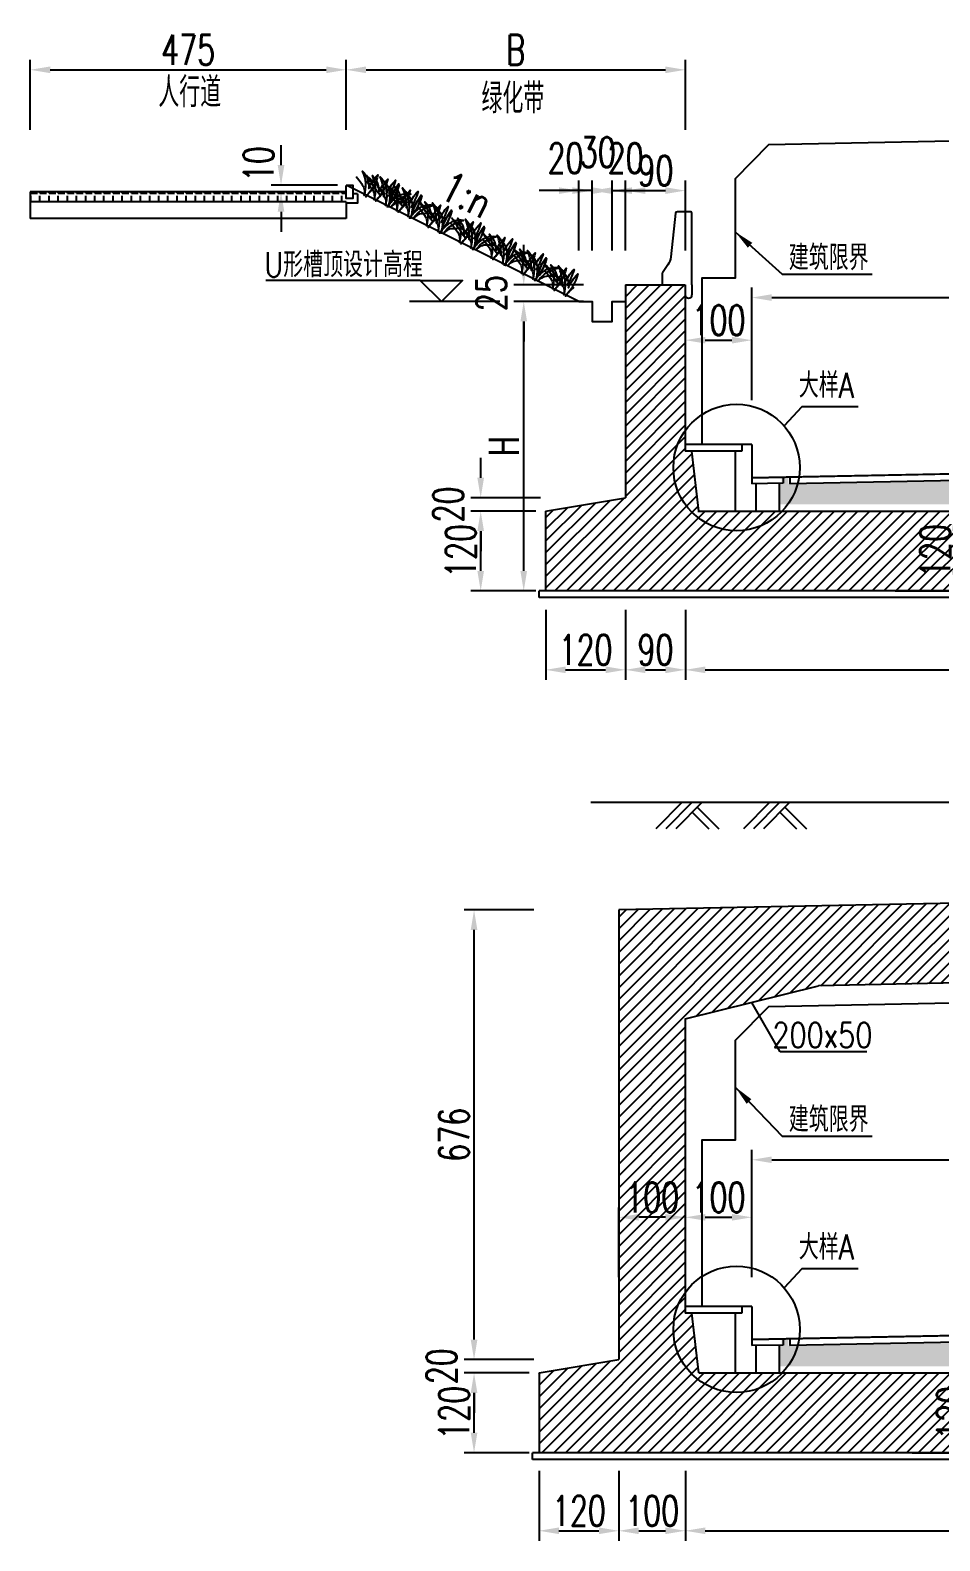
# Model space of a CAD drawing. Header units: millimetres. Extents: x -5615 to 11854, y -4751 to 15404.
# Drawn here: x -877 to 490, y -2188 to 83 of the extents above; entities that cross this region are included whole.
import ezdxf
from ezdxf.enums import TextEntityAlignment as Align

# ---------------------------------------------------------------- set-up
doc = ezdxf.new("R2010")
doc.units = ezdxf.units.MM
doc.header["$LTSCALE"] = 0.25
doc.header["$MEASUREMENT"] = 0
for name, color, linetype in [('1', 3, 'Continuous'), ('3', 3, 'Continuous'), ('填充', 8, 'Continuous'), ('建筑限界', 9, 'Continuous'), ('文字', 7, 'Continuous'), ('标注', 7, 'Continuous'), ('次轮廓线', 7, 'Continuous'), ('路面结构', 2, 'Continuous'), ('轮廓线', 1, 'Continuous')]:
    doc.layers.add(name, color=color, linetype=linetype)
doc.styles.get("Standard").update_dxf_attribs({"font": 'simplex1.shx', "width": 0.7, "bigfont": 'hztxt.shx'})
doc.dimstyles.new('150', dxfattribs={"dimscale": 15, "dimtxt": 3, "dimasz": 2, "dimexe": 1, "dimexo": 1, "dimgap": 0.5, "dimtad": 1, "dimdec": 1, "dimdsep": 46, "dimtxsty": 'Standard', "dimcen": 0.5, "dimadec": 0, "dimazin": 0, "dimtfac": 1, "dimtdec": 1, "dimtofl": 0, "dimtmove": 2, "dimatfit": 3, "dimfxl": 0, "dimtolj": 1, "dimtzin": 0, "dimarcsym": 0})

# ---------------------------------------------------------------- blocks, each defined once
blk = doc.blocks.new('*D1')
at = {"layer": '标注', "color": 0, "lineweight": -2}
for p, q in [((-102.1, -788.8), (-102.1, -893.8)), ((17.9, -788.8), (17.9, -893.8)), ((-72.1, -878.8), (-12.1, -878.8))]:
    blk.add_line(p, q, dxfattribs=at)
at = {"layer": '标注', "color": 0}
for points in [[(-72.1, -873.8), (-72.1, -883.8), (-102.1, -878.8)], [(-12.1, -873.8), (-12.1, -883.8), (17.9, -878.8)]]:
    blk.add_solid(points, dxfattribs=at)
at = {"layer": '标注', "color": 0, "insert": (-42.1, -848.8), "char_height": 45, "attachment_point": 5}
blk.add_mtext('\\A1;120', dxfattribs=at)
blk = doc.blocks.new('*D2')
at = {"layer": '标注', "color": 0, "lineweight": -2}
for p, q in [((17.9, -788.8), (17.9, -893.8)), ((107.9, -788.8), (107.9, -893.8)), ((47.9, -878.8), (77.9, -878.8))]:
    blk.add_line(p, q, dxfattribs=at)
at = {"layer": '标注', "color": 0}
for points in [[(47.9, -873.8), (47.9, -883.8), (17.9, -878.8)], [(77.9, -873.8), (77.9, -883.8), (107.9, -878.8)]]:
    blk.add_solid(points, dxfattribs=at)
at = {"layer": '标注', "color": 0, "insert": (62.9, -848.8), "char_height": 45, "attachment_point": 5}
blk.add_mtext('\\A1;90', dxfattribs=at)
blk = doc.blocks.new('*D3')
at = {"layer": '标注', "color": 0, "lineweight": -2}
for p, q in [((107.9, -788.8), (107.9, -893.8)), ((1382.9, -788.8), (1382.9, -893.8)), ((137.9, -878.8), (1352.9, -878.8))]:
    blk.add_line(p, q, dxfattribs=at)
at = {"layer": '标注', "color": 0}
for points in [[(137.9, -873.8), (137.9, -883.8), (107.9, -878.8)], [(1352.9, -873.8), (1352.9, -883.8), (1382.9, -878.8)]]:
    blk.add_solid(points, dxfattribs=at)
at = {"layer": '标注', "color": 0, "insert": (745.4, -848.8), "char_height": 45, "attachment_point": 5}
blk.add_mtext('\\A1;1275', dxfattribs=at)
blk = doc.blocks.new('*D8')
at = {"layer": '标注', "color": 0, "lineweight": -2}
for p, q in [((-117.1, -640.2), (-214.8, -640.2)), ((-199.8, -730.2), (-199.8, -670.2)), ((-117.1, -760.2), (-214.8, -760.2))]:
    blk.add_line(p, q, dxfattribs=at)
at = {"layer": '标注', "color": 0}
for points in [[(-204.8, -670.2), (-194.8, -670.2), (-199.8, -640.2)], [(-204.8, -730.2), (-194.8, -730.2), (-199.8, -760.2)]]:
    blk.add_solid(points, dxfattribs=at)
at = {"layer": '标注', "color": 0, "insert": (-229.8, -700.2), "char_height": 45, "attachment_point": 5, "rotation": 90}
blk.add_mtext('\\A1;120', dxfattribs=at)
blk = doc.blocks.new('*D9')
at = {"layer": '标注', "color": 0, "lineweight": -2}
for p, q in [((-199.8, -590.2), (-199.8, -560.2)), ((-109.8, -620.2), (-214.8, -620.2)), ((-117.1, -640.2), (-214.8, -640.2)), ((-199.8, -670.2), (-199.8, -700.2))]:
    blk.add_line(p, q, dxfattribs=at)
at = {"layer": '标注', "color": 0}
for points in [[(-204.8, -590.2), (-194.8, -590.2), (-199.8, -620.2)], [(-204.8, -670.2), (-194.8, -670.2), (-199.8, -640.2)]]:
    blk.add_solid(points, dxfattribs=at)
at = {"layer": '标注', "color": 0, "insert": (-248.6, -630.2), "char_height": 45, "attachment_point": 5, "rotation": 90}
blk.add_mtext('\\A1;20', dxfattribs=at)
blk = doc.blocks.new('*D10')
at = {"layer": '标注', "color": 0, "lineweight": -2}
for p, q in [((423.5, -640.2), (528.5, -640.2)), ((513.5, -670.2), (513.5, -730.2)), ((423.5, -760.2), (528.5, -760.2))]:
    blk.add_line(p, q, dxfattribs=at)
at = {"layer": '标注', "color": 0}
for points in [[(508.5, -670.2), (518.5, -670.2), (513.5, -640.2)], [(508.5, -730.2), (518.5, -730.2), (513.5, -760.2)]]:
    blk.add_solid(points, dxfattribs=at)
at = {"layer": '标注', "color": 0, "insert": (483.5, -700.2), "char_height": 45, "attachment_point": 5, "rotation": 90}
blk.add_mtext('\\A1;120', dxfattribs=at)
blk = doc.blocks.new('*D11')
at = {"layer": '标注', "color": 0, "lineweight": -2}
for p, q in [((17.9, -248.5), (17.9, -143.5)), ((47.9, -158.5), (77.9, -158.5)), ((107.9, -248.5), (107.9, -143.5))]:
    blk.add_line(p, q, dxfattribs=at)
at = {"layer": '标注', "color": 0}
for points in [[(47.9, -153.5), (47.9, -163.5), (17.9, -158.5)], [(77.9, -153.5), (77.9, -163.5), (107.9, -158.5)]]:
    blk.add_solid(points, dxfattribs=at)
at = {"layer": '标注', "color": 0, "insert": (62.9, -128.5), "char_height": 45, "attachment_point": 5}
blk.add_mtext('\\A1;90', dxfattribs=at)
blk = doc.blocks.new('*D12')
at = {"layer": '标注', "color": 0, "lineweight": -2}
for p, q in [((107.9, -473.3), (107.9, -368.3)), ((137.9, -383.3), (177.9, -383.3)), ((207.9, -473.3), (207.9, -368.3))]:
    blk.add_line(p, q, dxfattribs=at)
at = {"layer": '标注', "color": 0}
for points in [[(137.9, -378.3), (137.9, -388.3), (107.9, -383.3)], [(177.9, -378.3), (177.9, -388.3), (207.9, -383.3)]]:
    blk.add_solid(points, dxfattribs=at)
at = {"layer": '标注', "color": 0, "insert": (157.9, -353.3), "char_height": 45, "attachment_point": 5}
blk.add_mtext('\\A1;100', dxfattribs=at)
blk = doc.blocks.new('*D13')
at = {"layer": '标注', "color": 0, "lineweight": -2}
for p, q in [((207.9, -409.3), (207.9, -304.3)), ((1382.9, -409.3), (1382.9, -304.3)), ((237.9, -319.3), (1352.9, -319.3))]:
    blk.add_line(p, q, dxfattribs=at)
at = {"layer": '标注', "color": 0}
for points in [[(237.9, -314.3), (237.9, -324.3), (207.9, -319.3)], [(1352.9, -314.3), (1352.9, -324.3), (1382.9, -319.3)]]:
    blk.add_solid(points, dxfattribs=at)
at = {"layer": '标注', "color": 0, "insert": (795.4, -289.3), "char_height": 45, "attachment_point": 5}
blk.add_mtext('\\A1;50+375+2x350+50=1175', dxfattribs=at)
blk = doc.blocks.new('*D18')
at = {"layer": '标注', "color": 0, "lineweight": -2}
for p, q in [((-112.1, -2083), (-112.1, -2188)), ((7.9, -2083), (7.9, -2188)), ((-82.1, -2173), (-22.1, -2173))]:
    blk.add_line(p, q, dxfattribs=at)
at = {"layer": '标注', "color": 0}
for points in [[(-82.1, -2168), (-82.1, -2178), (-112.1, -2173)], [(-22.1, -2168), (-22.1, -2178), (7.9, -2173)]]:
    blk.add_solid(points, dxfattribs=at)
at = {"layer": '标注', "color": 0, "insert": (-52.1, -2143), "char_height": 45, "attachment_point": 5}
blk.add_mtext('\\A1;120', dxfattribs=at)
blk = doc.blocks.new('*D23')
at = {"layer": '标注', "color": 0, "lineweight": -2}
for p, q in [((7.9, -2083), (7.9, -2188)), ((107.9, -2083), (107.9, -2188)), ((37.9, -2173), (77.9, -2173))]:
    blk.add_line(p, q, dxfattribs=at)
at = {"layer": '标注', "color": 0}
for points in [[(37.9, -2168), (37.9, -2178), (7.9, -2173)], [(77.9, -2168), (77.9, -2178), (107.9, -2173)]]:
    blk.add_solid(points, dxfattribs=at)
at = {"layer": '标注', "color": 0, "insert": (57.9, -2143), "char_height": 45, "attachment_point": 5}
blk.add_mtext('\\A1;100', dxfattribs=at)
blk = doc.blocks.new('*D24')
at = {"layer": '标注', "color": 0, "lineweight": -2}
for p, q in [((107.9, -2083), (107.9, -2188)), ((1242.9, -2083), (1242.9, -2188)), ((137.9, -2173), (1212.9, -2173))]:
    blk.add_line(p, q, dxfattribs=at)
at = {"layer": '标注', "color": 0}
for points in [[(137.9, -2168), (137.9, -2178), (107.9, -2173)], [(1212.9, -2168), (1212.9, -2178), (1242.9, -2173)]]:
    blk.add_solid(points, dxfattribs=at)
at = {"layer": '标注', "color": 0, "insert": (675.4, -2143), "char_height": 45, "attachment_point": 5}
blk.add_mtext('\\A1;1135', dxfattribs=at)
blk = doc.blocks.new('*D29')
at = {"layer": '标注', "color": 0, "lineweight": -2}
for p, q in [((-127.1, -1935.7), (-224.8, -1935.7)), ((-209.8, -2025.7), (-209.8, -1965.7)), ((-127.1, -2055.7), (-224.8, -2055.7))]:
    blk.add_line(p, q, dxfattribs=at)
at = {"layer": '标注', "color": 0}
for points in [[(-214.8, -1965.7), (-204.8, -1965.7), (-209.8, -1935.7)], [(-214.8, -2025.7), (-204.8, -2025.7), (-209.8, -2055.7)]]:
    blk.add_solid(points, dxfattribs=at)
at = {"layer": '标注', "color": 0, "insert": (-239.8, -1995.7), "char_height": 45, "attachment_point": 5, "rotation": 90}
blk.add_mtext('\\A1;120', dxfattribs=at)
blk = doc.blocks.new('*D30')
at = {"layer": '标注', "color": 0, "lineweight": -2}
for p, q in [((-209.8, -1885.7), (-209.8, -1855.7)), ((-119.8, -1915.7), (-224.8, -1915.7)), ((-127.1, -1935.7), (-224.8, -1935.7)), ((-209.8, -1965.7), (-209.8, -1995.7))]:
    blk.add_line(p, q, dxfattribs=at)
at = {"layer": '标注', "color": 0}
for points in [[(-214.8, -1885.7), (-204.8, -1885.7), (-209.8, -1915.7)], [(-214.8, -1965.7), (-204.8, -1965.7), (-209.8, -1935.7)]]:
    blk.add_solid(points, dxfattribs=at)
at = {"layer": '标注', "color": 0, "insert": (-258.6, -1925.7), "char_height": 45, "attachment_point": 5, "rotation": 90}
blk.add_mtext('\\A1;20', dxfattribs=at)
blk = doc.blocks.new('*D31')
at = {"layer": '标注', "color": 0, "lineweight": -2}
for p, q in [((448.7, -1935.7), (553.7, -1935.7)), ((538.7, -1965.7), (538.7, -2025.7)), ((448.7, -2055.7), (553.7, -2055.7))]:
    blk.add_line(p, q, dxfattribs=at)
at = {"layer": '标注', "color": 0}
for points in [[(533.7, -1965.7), (543.7, -1965.7), (538.7, -1935.7)], [(533.7, -2025.7), (543.7, -2025.7), (538.7, -2055.7)]]:
    blk.add_solid(points, dxfattribs=at)
at = {"layer": '标注', "color": 0, "insert": (508.7, -1995.7), "char_height": 45, "attachment_point": 5, "rotation": 90}
blk.add_mtext('\\A1;120', dxfattribs=at)
blk = doc.blocks.new('*D19')
at = {"layer": '标注', "color": 0, "lineweight": -2}
for p, q in [((107.9, -1791.8), (107.9, -1686.8)), ((137.9, -1701.8), (177.9, -1701.8)), ((207.9, -1791.8), (207.9, -1686.8))]:
    blk.add_line(p, q, dxfattribs=at)
at = {"layer": '标注', "color": 0}
for points in [[(137.9, -1696.8), (137.9, -1706.8), (107.9, -1701.8)], [(177.9, -1696.8), (177.9, -1706.8), (207.9, -1701.8)]]:
    blk.add_solid(points, dxfattribs=at)
at = {"layer": '标注', "color": 0, "insert": (157.9, -1671.8), "char_height": 45, "attachment_point": 5}
blk.add_mtext('\\A1;100', dxfattribs=at)
blk = doc.blocks.new('*D20')
at = {"layer": '标注', "color": 0, "lineweight": -2}
for p, q in [((207.9, -1705.3), (207.9, -1600.3)), ((1382.9, -1705.3), (1382.9, -1600.3)), ((237.9, -1615.3), (1352.9, -1615.3))]:
    blk.add_line(p, q, dxfattribs=at)
at = {"layer": '标注', "color": 0}
for points in [[(237.9, -1610.3), (237.9, -1620.3), (207.9, -1615.3)], [(1352.9, -1610.3), (1352.9, -1620.3), (1382.9, -1615.3)]]:
    blk.add_solid(points, dxfattribs=at)
at = {"layer": '标注', "color": 0, "insert": (795.4, -1585.3), "char_height": 45, "attachment_point": 5}
blk.add_mtext('\\A1;1175', dxfattribs=at)
blk = doc.blocks.new('*D35')
at = {"layer": '标注', "color": 0, "lineweight": -2}
for p, q in [((7.9, -1791.8), (7.9, -1686.8)), ((77.9, -1701.8), (37.9, -1701.8)), ((107.9, -1791.8), (107.9, -1686.8))]:
    blk.add_line(p, q, dxfattribs=at)
at = {"layer": '标注', "color": 0}
for points in [[(37.9, -1696.8), (37.9, -1706.8), (7.9, -1701.8)], [(77.9, -1696.8), (77.9, -1706.8), (107.9, -1701.8)]]:
    blk.add_solid(points, dxfattribs=at)
at = {"layer": '标注', "color": 0, "insert": (57.9, -1671.8), "char_height": 45, "attachment_point": 5}
blk.add_mtext('\\A1;100', dxfattribs=at)
blk = doc.blocks.new('*D56')
at = {"layer": '标注', "color": 0, "lineweight": -2}
for p, q in [((-45.1, -325.2), (-150.1, -325.2)), ((-135.1, -730.2), (-135.1, -355.2)), ((-117.1, -760.2), (-150.1, -760.2))]:
    blk.add_line(p, q, dxfattribs=at)
at = {"layer": '标注', "color": 0}
for points in [[(-140.1, -355.2), (-130.1, -355.2), (-135.1, -325.2)], [(-140.1, -730.2), (-130.1, -730.2), (-135.1, -760.2)]]:
    blk.add_solid(points, dxfattribs=at)
at = {"layer": '标注', "color": 0, "insert": (-165.1, -542.7), "char_height": 45, "attachment_point": 5, "rotation": 90}
blk.add_mtext('\\A1;H', dxfattribs=at)
blk = doc.blocks.new('*D246')
at = {"layer": '标注', "color": 0, "lineweight": -2}
for p, q in [((-119.8, -1239.7), (-224.8, -1239.7)), ((-209.8, -1885.7), (-209.8, -1269.7)), ((-119.8, -1915.7), (-224.8, -1915.7))]:
    blk.add_line(p, q, dxfattribs=at)
at = {"layer": '标注', "color": 0}
for points in [[(-214.8, -1269.7), (-204.8, -1269.7), (-209.8, -1239.7)], [(-214.8, -1885.7), (-204.8, -1885.7), (-209.8, -1915.7)]]:
    blk.add_solid(points, dxfattribs=at)
at = {"layer": '标注', "color": 0, "insert": (-239.8, -1577.7), "char_height": 45, "attachment_point": 5, "rotation": 90}
blk.add_mtext('\\A1;676', dxfattribs=at)
blk = doc.blocks.new('*D265')
at = {"layer": '标注', "color": 0, "lineweight": -2}
for p, q in [((-402.1, -66.9), (-402.1, 38.1)), ((-372.1, 23.1), (77.9, 23.1)), ((107.9, -66.9), (107.9, 38.1))]:
    blk.add_line(p, q, dxfattribs=at)
at = {"layer": '标注', "color": 0}
for points in [[(-372.1, 28.1), (-372.1, 18.1), (-402.1, 23.1)], [(77.9, 28.1), (77.9, 18.1), (107.9, 23.1)]]:
    blk.add_solid(points, dxfattribs=at)
at = {"layer": '标注', "color": 0, "insert": (-147.1, 53.1), "char_height": 45, "attachment_point": 5}
blk.add_mtext('\\A1;B', dxfattribs=at)
blk = doc.blocks.new('*D264')
at = {"layer": '标注', "color": 0, "lineweight": -2}
for p, q in [((-877.1, -66.9), (-877.1, 38.1)), ((-847.1, 23.1), (-432.1, 23.1)), ((-402.1, -66.9), (-402.1, 38.1))]:
    blk.add_line(p, q, dxfattribs=at)
at = {"layer": '标注', "color": 0}
for points in [[(-847.1, 28.1), (-847.1, 18.1), (-877.1, 23.1)], [(-432.1, 28.1), (-432.1, 18.1), (-402.1, 23.1)]]:
    blk.add_solid(points, dxfattribs=at)
at = {"layer": '标注', "color": 0, "insert": (-639.6, 53.1), "char_height": 45, "attachment_point": 5}
blk.add_mtext('\\A1;475', dxfattribs=at)
blk = doc.blocks.new('*D266')
at = {"layer": '标注', "color": 0, "lineweight": -2}
for p, q in [((-500, -120.2), (-500, -90.2)), ((-415.1, -150.2), (-515, -150.2)), ((-417.1, -160.2), (-515, -160.2)), ((-500, -190.2), (-500, -220.2))]:
    blk.add_line(p, q, dxfattribs=at)
at = {"layer": '标注', "color": 0}
for points in [[(-505, -120.2), (-495, -120.2), (-500, -150.2)], [(-505, -190.2), (-495, -190.2), (-500, -160.2)]]:
    blk.add_solid(points, dxfattribs=at)
at = {"layer": '标注', "color": 0, "insert": (-533.8, -118.6), "char_height": 45, "attachment_point": 5, "rotation": 90}
blk.add_mtext('\\A1;10', dxfattribs=at)
blk = doc.blocks.new('*D270')
at = {"layer": '标注', "color": 0, "lineweight": -2}
for p, q in [((-135.1, -270.2), (-135.1, -240.2)), ((-45.1, -300.2), (-150.1, -300.2)), ((-67.1, -325.2), (-150.1, -325.2)), ((-135.1, -355.2), (-135.1, -385.2))]:
    blk.add_line(p, q, dxfattribs=at)
at = {"layer": '标注', "color": 0}
for points in [[(-140.1, -270.2), (-130.1, -270.2), (-135.1, -300.2)], [(-140.1, -355.2), (-130.1, -355.2), (-135.1, -325.2)]]:
    blk.add_solid(points, dxfattribs=at)
at = {"layer": '标注', "color": 0, "insert": (-183.8, -312.7), "char_height": 45, "attachment_point": 5, "rotation": 90}
blk.add_mtext('\\A1;25', dxfattribs=at)
blk = doc.blocks.new('*D296')
at = {"color": 0, "lineweight": -2}
for p, q in [((-32.1, -158.5), (-62.1, -158.5)), ((-2.1, -248.5), (-2.1, -143.5)), ((17.9, -248.5), (17.9, -143.5)), ((47.9, -158.5), (77.9, -158.5))]:
    blk.add_line(p, q, dxfattribs=at)
at = {"color": 0}
for points in [[(-32.1, -153.5), (-32.1, -163.5), (-2.1, -158.5)], [(47.9, -153.5), (47.9, -163.5), (17.9, -158.5)]]:
    blk.add_solid(points, dxfattribs=at)
at = {"color": 0, "insert": (18.2, -109.7), "char_height": 45, "attachment_point": 5}
blk.add_mtext('\\A1;20', dxfattribs=at)
blk = doc.blocks.new('*D297')
at = {"color": 0, "lineweight": -2}
for p, q in [((-62.1, -158.5), (-92.1, -158.5)), ((-32.1, -248.5), (-32.1, -143.5)), ((-2.1, -248.5), (-2.1, -143.5)), ((27.9, -158.5), (57.9, -158.5))]:
    blk.add_line(p, q, dxfattribs=at)
at = {"color": 0}
for points in [[(-62.1, -153.5), (-62.1, -163.5), (-32.1, -158.5)], [(27.9, -153.5), (27.9, -163.5), (-2.1, -158.5)]]:
    blk.add_solid(points, dxfattribs=at)
at = {"color": 0, "insert": (-23.7, -100.8), "char_height": 45, "attachment_point": 5}
blk.add_mtext('\\A1;30', dxfattribs=at)
blk = doc.blocks.new('*D298')
at = {"color": 0, "lineweight": -2}
for p, q in [((-82.1, -158.5), (-112.1, -158.5)), ((-52.1, -248.5), (-52.1, -143.5)), ((-32.1, -248.5), (-32.1, -143.5)), ((-2.1, -158.5), (27.9, -158.5))]:
    blk.add_line(p, q, dxfattribs=at)
at = {"color": 0}
for points in [[(-82.1, -153.5), (-82.1, -163.5), (-52.1, -158.5)], [(-2.1, -153.5), (-2.1, -163.5), (-32.1, -158.5)]]:
    blk.add_solid(points, dxfattribs=at)
at = {"color": 0, "insert": (-72.2, -109.7), "char_height": 45, "attachment_point": 5}
blk.add_mtext('\\A1;20', dxfattribs=at)

msp = doc.modelspace()

# ---------------------------------------------------------------- hatches: boundary and pattern name
at = {"layer": '填充'}
h = msp.add_hatch(dxfattribs=at)
h.set_pattern_fill('ANGLE', color=256, scale=50, style=0)
h.set_pattern_definition([(7e-15, (-120, -4810.052), (0, 13.75), [10, -3.75]), (90, (-120, -4810.052), (-13.75, 8e-16), [10, -3.75])])
h.paths.add_polyline_path([(-402.13, -160.21), (-402.13, -175.21), (-877.13, -175.21), (-877.13, -160.21)])
h = msp.add_hatch(dxfattribs=at)
h.set_pattern_fill('ANSI31', color=256, scale=100, style=0)
h.paths.add_polyline_path([(1482.87, -640.21), (253.65, -640.21, -0.6771338), (89.84, -574.71, -0.1578684), (107.87, -519.02), (107.87, -300.21), (17.87, -300.21), (17.87, -620.21), (-102.13, -640.21), (-102.13, -760.21), (1482.87, -760.21)])
h.paths.add_polyline_path([(117.87, -550.21), (107.87, -550.21), (107.87, -519.02, 0.1578684), (89.84, -574.71, 0.6771338), (253.65, -640.21), (127.98, -640.21)], flags=17)
h = msp.add_hatch(dxfattribs=at)
h.set_pattern_fill('AR-CONC', color=256, scale=5, style=0)
h.set_pattern_definition([(50, (0, -1159.732), (35.863, -3.1376), [3.75, -41.25]), (355, (0, -1159.732), (-6.9376, 37.6096), [3, -33]), (100.4514, (2.99, -1159.994), (28.9255, 34.472), [3.187, -35.0571]), (46.1842, (0, -1149.732), (53.362, -8.276), [5.625, -61.875]), (96.6356, (4.447, -1150.42), (46.7331, 48.7059), [4.7805, -52.5856]), (351.1842, (0, -1149.73), (46.7331, 48.706), [4.5, -49.5]), (21, (5, -1152.232), (29.84535, -20.13094), [3.75, -41.25]), (326, (5, -1152.232), (12.1658, 36.2575), [3, -33]), (71.4514, (7.487, -1153.91), (42.0111, 16.1265), [3.187, -35.0571]), (37.5, (0, -1159.732), (0.60799, 16.64469), [0, -32.6, 0, -33.5, 0, -33.125]), (7.5, (0, -1159.732), (13.15348, 19.72059), [0, -19.1, 0, -31.85, 0, -12.625]), (327.5, (-11.15, -1159.732), (26.69112, -1.12774), [0, -12.5, 0, -39, 0, -51.75]), (317.5, (-16.15, -1159.732), (29.1593, 5.00525), [0, -16.25, 0, -25.9, 0, -36.75])])
h.paths.add_polyline_path([(1382.87, -630.21), (1382.87, -576.71), (262.87, -599.11), (262.87, -589.11), (252.87, -589.31), (252.87, -599.41), (247.87, -599.51), (247.87, -630.21)])
h.paths.add_polyline_path([(1382.87, -576.71), (1382.87, -630.21), (1482.87, -630.21), (1482.87, -574.71)])
h = msp.add_hatch(dxfattribs=at)
h.set_pattern_fill('ANSI31', color=256, scale=100, style=0)
h.set_pattern_definition([(45, (-5635.714, 0), (-8.838835, 8.838835), [])])
h.paths.add_polyline_path([(1482.87, -1210.18), (7.87, -1239.68), (7.87, -1915.68), (-112.13, -1935.68), (-112.13, -2055.68), (1482.87, -2055.68)])
h.paths.add_polyline_path([(127.98, -1935.68), (117.87, -1845.68), (107.87, -1845.68), (107.87, -1403.68), (307.87, -1353.68), (1242.87, -1334.98), (1442.87, -1374.98), (1442.87, -1885.68), (1242.87, -1935.68)], flags=16)
h = msp.add_hatch(dxfattribs=at)
h.set_pattern_fill('AR-CONC', color=256, scale=5, style=0)
h.set_pattern_definition([(50, (0, 272.81), (35.863, -3.1376), [3.75, -41.25]), (355, (0, 272.81), (-6.93757, 37.6096), [3, -33]), (100.4514, (2.99, 272.548), (28.92547, 34.472), [3.187, -35.0571]), (46.1842, (0, 282.81), (53.36205, -8.27595), [5.625, -61.875]), (96.6356, (4.447, 282.12), (46.7331, 48.7059), [4.7805, -52.5856]), (351.1842, (0, 282.81), (46.7331, 48.7059), [4.5, -49.5]), (21, (5, 280.31), (29.84535, -20.13094), [3.75, -41.25]), (326, (5, 280.31), (12.16577, 36.2575), [3, -33]), (71.4514, (7.487, 278.63), (42.01113, 16.12652), [3.187, -35.0571]), (37.5, (0, 272.809), (0.60799, 16.64469), [0, -32.6, 0, -33.5, 0, -33.125]), (7.5, (0, 272.81), (13.15348, 19.72059), [0, -19.1, 0, -31.85, 0, -12.625]), (327.5, (-11.15, 272.809), (26.69112, -1.127744), [0, -12.5, 0, -39, 0, -51.75]), (317.5, (-16.15, 272.81), (29.1593, 5.00525), [0, -16.25, 0, -25.9, 0, -36.75])])
h.paths.add_polyline_path([(1242.87, -1925.68), (1397.87, -1886.93), (1397.87, -1871.88), (262.87, -1894.58), (262.87, -1884.58), (252.87, -1884.78), (252.87, -1894.88), (247.87, -1894.98), (247.87, -1925.68)])

# ---------------------------------------------------------------- linework, layer by layer
for p, q in [((-402.13, -175.21), (-877.13, -175.21)), ((-402.13, -200.21), (-877.13, -200.21)), ((-290.76, -293.39), (-522.82, -293.39)), ((-171.18, -325.21), (-307.07, -325.21)), ((282.89, -483.62), (256.34, -512.16)), ((367.49, -483.62), (282.89, -483.62)), ((250.57, -1452.95), (207.87, -1378.68)), ((380.8, -1452.95), (250.57, -1452.95)), ((282.89, -1779.09), (256.34, -1807.63)), ((367.49, -1779.09), (282.89, -1779.09)), ((117.87, -1845.68), (107.87, -1845.68)), ((-122.13, -2065.68), (-122.13, -2055.68)), ((3087.87, -2065.68), (-122.13, -2065.68))]:
    msp.add_line(p, q)
msp.add_lwpolyline([(117.87, -300.21), (117.87, -192.71, 0.4142136), (115.37, -190.21), (95.42, -190.21, 0.3839793), (92.93, -192.44), (86.05, -258.19, -0.1263332), (81.63, -270.08), (73.32, -282.06, 0.1529225), (72.87, -283.49), (72.87, -300.21)], format="xyb")
for centre in [(184.84, -574.71), (184.84, -1870.18)]:
    msp.add_circle(centre, 95)
at = {"layer": '1', "color": 1, "linetype": 'Continuous'}
msp.add_line((-402.13, -175.21), (-402.13, -200.21), dxfattribs=at)
msp.add_lwpolyline([(-402.13, -152.21, -0.4142136), (-400.13, -150.21), (-392.13, -150.21), (-392.13, -170.21), (-402.13, -170.21)], format="xyb", close=True, dxfattribs=at)
msp.add_lwpolyline([(-385.13, -163.21), (-385.13, -177.21), (-402.13, -177.21)], dxfattribs=at)
at = {"layer": '3', "color": 9}
for points in [[(-387.15, -137.34, -0.0394978), (-379.22, -147.65, -0.232087), (-374.84, -165.67, 0.1911867), (-377.44, -129.28, -0.2267195), (-368.1, -155.23, -0.091203), (-354.22, -134.56, -0.1239074), (-372.47, -167.73, -0.0624947), (-359.28, -154.29)], [(-372.38, -143.85, -0.0394978), (-364.44, -154.15, -0.232087), (-360.07, -172.17, 0.1911867), (-362.67, -135.79, -0.2267195), (-353.33, -161.73, -0.091203), (-339.45, -141.07, -0.1239074), (-357.7, -174.24, -0.0624947), (-344.5, -160.8)], [(-351.18, -165.38, -0.013375), (-371.38, -135.69, -0.001492), (-347.35, -158.6, -0.302407), (-345.31, -167.72, 0.1063996), (-351, -137.52, -0.2267195), (-341.67, -163.47, -0.091203), (-327.78, -142.8, -0.074282), (-338.78, -167.47)], [(-355.23, -152.42, -0.0394978), (-347.3, -162.72, -0.232087), (-342.93, -180.74, 0.1911867), (-345.52, -144.36, -0.2267195), (-336.19, -170.31, -0.091203), (-322.3, -149.64, -0.1239074), (-340.56, -182.81, -0.0624947), (-327.36, -169.37)], [(-338.6, -160.73, -0.0394978), (-330.67, -171.04, -0.232087), (-326.3, -189.06, 0.1911867), (-328.89, -152.67, -0.2267195), (-319.56, -178.62, -0.091203), (-305.67, -157.95, -0.1239074), (-323.93, -191.12, -0.0624947), (-310.73, -177.69)], [(-305.3, -176.45, 0.0394978), (-318.3, -176.29, 0.232087), (-335.34, -183.6, -0.1911867), (-304.68, -163.85, 0.2267195), (-331.04, -171.95, 0.091203), (-322.83, -148.44, 0.1239074), (-338.42, -182.94, 0.0624947), (-335.59, -164.32)], [(-317.41, -182.27, -0.013375), (-337.61, -152.58, -0.001492), (-313.57, -175.49, -0.302407), (-311.54, -184.61, 0.1063996), (-317.23, -154.41, -0.2267195), (-307.89, -180.35, -0.091203), (-294.01, -159.68, -0.074282), (-305.01, -184.36)], [(-321.46, -169.3, -0.0394978), (-313.52, -179.61, -0.232087), (-309.15, -197.63, 0.1911867), (-311.75, -161.25, -0.2267195), (-302.41, -187.19, -0.091203), (-288.53, -166.52, -0.1239074), (-306.78, -199.7, -0.0624947), (-293.58, -186.26)], [(-271.53, -193.34, 0.0394978), (-284.53, -193.17, 0.232087), (-301.57, -200.49, -0.1911867), (-270.91, -180.73, 0.2267195), (-297.26, -188.83, 0.091203), (-289.06, -165.32, 0.1239074), (-304.65, -199.83, 0.0624947), (-301.81, -181.21)], [(-293.42, -183.32, -0.0394978), (-285.49, -193.63, -0.232087), (-281.12, -211.65, 0.1911867), (-283.71, -175.26, -0.2267195), (-274.38, -201.21, -0.091203), (-260.49, -180.54, -0.1239074), (-278.75, -213.71, -0.0624947), (-265.55, -200.28)], [(-272.23, -204.86, -0.013375), (-292.43, -175.17, -0.001492), (-268.39, -198.08, -0.302407), (-266.36, -207.2, 0.1063996), (-272.05, -177, -0.2267195), (-262.71, -202.94, -0.091203), (-248.83, -182.27, -0.074282), (-259.83, -206.95)], [(-276.28, -191.89, -0.0394978), (-268.34, -202.2, -0.232087), (-263.97, -220.22, 0.1911867), (-266.57, -183.84, -0.2267195), (-257.23, -209.78, -0.091203), (-243.35, -189.11, -0.1239074), (-261.6, -222.29, -0.0624947), (-248.4, -208.85)], [(-226.35, -215.93, 0.0394978), (-239.35, -215.76, 0.232087), (-256.39, -223.08, -0.1911867), (-225.73, -203.32, 0.2267195), (-252.08, -211.42, 0.091203), (-243.88, -187.91, 0.1239074), (-259.46, -222.42, 0.0624947), (-256.63, -203.8)], [(-244.13, -207.97, -0.0394978), (-236.2, -218.27, -0.232087), (-231.83, -236.29, 0.1911867), (-234.42, -199.91, -0.2267195), (-225.09, -225.86, -0.091203), (-211.2, -205.19, -0.1239074), (-229.46, -238.36, -0.0624947), (-216.26, -224.92)], [(-222.94, -229.5, -0.013375), (-243.14, -199.81, -0.001492), (-219.1, -222.72, -0.302407), (-217.07, -231.84, 0.1063996), (-222.76, -201.64, -0.2267195), (-213.42, -227.59, -0.091203), (-199.54, -206.92, -0.074282), (-210.54, -231.59)], [(-226.99, -216.54, -0.0394978), (-219.06, -226.84, -0.232087), (-214.68, -244.86, 0.1911867), (-217.28, -208.48, -0.2267195), (-207.94, -234.43, -0.091203), (-194.06, -213.76, -0.1239074), (-212.31, -246.93, -0.0624947), (-199.12, -233.49)], [(-177.06, -240.57, 0.0394978), (-190.06, -240.41, 0.232087), (-207.1, -247.72, -0.1911867), (-176.44, -227.97, 0.2267195), (-202.8, -236.07, 0.091203), (-194.59, -212.56, 0.1239074), (-210.18, -247.07, 0.0624947), (-207.34, -228.44)], [(-196.47, -231.8, -0.0394978), (-188.53, -242.11, -0.232087), (-184.16, -260.12, 0.1911867), (-186.76, -223.74, -0.2267195), (-177.42, -249.69, -0.091203), (-163.54, -229.02, -0.1239074), (-181.79, -262.19, -0.0624947), (-168.59, -248.75)], [(-175.27, -253.34, -0.013375), (-195.47, -223.64, -0.001492), (-171.44, -246.55, -0.302407), (-169.41, -255.68, 0.1063996), (-175.09, -225.47, -0.2267195), (-165.76, -251.42, -0.091203), (-151.87, -230.75, -0.074282), (-162.87, -255.42)], [(-179.32, -240.37, -0.0394978), (-171.39, -250.68, -0.232087), (-167.02, -268.7, 0.1911867), (-169.61, -232.31, -0.2267195), (-160.28, -258.26, -0.091203), (-146.39, -237.59, -0.1239074), (-164.65, -270.76, -0.0624947), (-151.45, -257.32)], [(-129.39, -264.4, 0.0394978), (-142.4, -264.24, 0.232087), (-159.44, -271.55, -0.1911867), (-128.77, -251.8, 0.2267195), (-155.13, -259.9, 0.091203), (-146.92, -236.39, 0.1239074), (-162.51, -270.9, 0.0624947), (-159.68, -252.28)], [(-150.72, -254.67, -0.0394978), (-142.78, -264.98, -0.232087), (-138.41, -283, 0.1911867), (-141.01, -246.62, -0.2267195), (-131.67, -272.56, -0.091203), (-117.79, -251.89, -0.1239074), (-136.04, -285.07, -0.0624947), (-122.84, -271.63)], [(-129.52, -276.21, -0.013375), (-149.73, -246.52, -0.001492), (-125.69, -269.43, -0.302407), (-123.66, -278.55, 0.1063996), (-129.35, -248.35, -0.2267195), (-120.01, -274.3, -0.091203), (-106.13, -253.63, -0.074282), (-117.12, -278.3)], [(-133.58, -263.25, -0.0394978), (-125.64, -273.55, -0.232087), (-121.27, -291.57, 0.1911867), (-123.87, -255.19, -0.2267195), (-114.53, -281.13, -0.091203), (-100.65, -260.47, -0.1239074), (-118.9, -293.64, -0.0624947), (-105.7, -280.2)], [(-83.64, -287.28, 0.0394978), (-96.65, -287.11, 0.232087), (-113.69, -294.43, -0.1911867), (-83.02, -274.68, 0.2267195), (-109.38, -282.77, 0.091203), (-101.18, -259.27, 0.1239074), (-116.76, -293.77, 0.0624947), (-113.93, -275.15)], [(-104.07, -278, -0.0394978), (-96.13, -288.31, -0.232087), (-91.76, -306.33, 0.1911867), (-94.36, -269.94, -0.2267195), (-85.02, -295.89, -0.091203), (-71.14, -275.22, -0.1239074), (-89.39, -308.39, -0.0624947), (-76.19, -294.95)], [(-82.87, -299.54, -0.013375), (-103.07, -269.84, -0.001492), (-79.04, -292.75, -0.302407), (-77.01, -301.88, 0.1063996), (-82.69, -271.67, -0.2267195), (-73.36, -297.62, -0.091203), (-59.47, -276.95, -0.074282), (-70.47, -301.63)], [(-86.92, -286.57, -0.0394978), (-78.99, -296.88, -0.232087), (-74.62, -314.9, 0.1911867), (-77.21, -278.51, -0.2267195), (-67.88, -304.46, -0.091203), (-53.99, -283.79, -0.1239074), (-72.25, -316.96, -0.0624947), (-59.05, -303.53)]]:
    msp.add_lwpolyline(points, format="xyb", dxfattribs=at)
at = {"layer": '填充'}
for p, q in [((-34.11, -1077.72), (3026.29, -1077.72)), ((103.29, -1077.72), (63.34, -1117.67)), ((118.29, -1077.72), (78.34, -1117.67)), ((133.29, -1077.72), (93.34, -1117.67)), ((125.79, -1085.22), (158.24, -1117.67)), ((235.15, -1077.72), (195.2, -1117.67)), ((250.15, -1077.72), (210.2, -1117.67)), ((265.15, -1077.72), (225.2, -1117.67)), ((257.65, -1085.22), (290.1, -1117.67)), ((118.29, -1092.72), (143.24, -1117.67)), ((250.15, -1092.72), (275.1, -1117.67))]:
    msp.add_line(p, q, dxfattribs=at)
at = {"layer": '建筑限界'}
for points in [[(1407.87, -466.71), (1407.87, -116.21), (1357.87, -67.21), (232.87, -89.71), (182.87, -140.71), (182.87, -290.21), (132.87, -290.21), (132.87, -540.21)], [(207.87, -590.21), (1382.87, -566.71)], [(1407.87, -1847.08), (1407.87, -1411.68), (1357.87, -1362.68), (232.87, -1385.18), (182.87, -1436.18), (182.87, -1585.68), (132.87, -1585.68), (132.87, -1835.68)], [(207.87, -1885.68), (1402.87, -1861.78)]]:
    msp.add_lwpolyline(points, dxfattribs=at)
at = {"layer": '次轮廓线'}
for p, q in [((207.87, -540.21), (107.87, -540.21)), ((192.87, -540.21), (192.87, -550.21)), ((207.87, -540.21), (207.87, -599.21)), ((192.87, -550.21), (107.87, -550.21)), ((182.87, -550.21), (182.87, -640.21)), ((1382.87, -566.71), (207.87, -590.21)), ((254.87, -589.31), (254.87, -598.27)), ((1482.87, -574.71), (264.87, -599.07)), ((264.87, -589.11), (264.87, -599.07)), ((254.87, -598.27), (207.87, -599.21)), ((213.87, -599.09), (213.87, -640.21)), ((248.87, -598.39), (248.87, -640.21)), ((-112.13, -770.21), (-112.13, -760.21)), ((3077.87, -770.21), (-112.13, -770.21)), ((207.87, -1835.68), (107.87, -1835.68)), ((192.87, -1835.68), (192.87, -1845.68)), ((207.87, -1835.68), (207.87, -1894.68)), ((192.87, -1845.68), (107.87, -1845.68)), ((182.87, -1845.68), (182.87, -1935.68)), ((1402.87, -1861.78), (207.87, -1885.68)), ((1442.87, -1870.98), (264.87, -1894.54)), ((264.87, -1884.58), (264.87, -1894.54)), ((254.87, -1893.74), (207.87, -1894.68)), ((213.87, -1894.56), (213.87, -1935.68)), ((248.87, -1893.86), (248.87, -1935.68)), ((254.87, -1884.78), (254.87, -1893.74))]:
    msp.add_line(p, q, dxfattribs=at)
msp.add_lwpolyline([(-290.76, -293.39), (-227.12, -293.39), (-258.94, -325.21)], close=True, dxfattribs=at)
at = {"layer": '路面结构', "color": 1}
msp.add_lwpolyline([(-385.13, -163.21), (-392.13, -163.21)], dxfattribs=at)
at = {"layer": '轮廓线'}
for p, q in [((-52.13, -325.21), (-402.13, -150.21)), ((-877.13, -160.21), (-877.13, -200.21)), ((-402.13, -160.21), (-877.13, -160.21)), ((17.87, -300.21), (107.87, -300.21)), ((17.87, -300.21), (17.87, -620.21)), ((107.87, -300.21), (107.87, -550.21)), ((117.87, -300.21), (117.87, -315.21)), ((127.98, -640.21), (117.87, -550.21)), ((-102.13, -640.21), (17.87, -620.21)), ((-102.13, -640.21), (-102.13, -760.21)), ((126.86, -640.21), (2837.76, -640.21)), ((3077.87, -760.21), (-112.13, -760.21)), ((1482.87, -1210.18), (7.87, -1239.68)), ((7.87, -1239.68), (7.87, -1915.68)), ((1242.87, -1334.98), (307.87, -1353.68)), ((107.87, -1403.68), (307.87, -1353.68)), ((107.87, -1403.68), (107.87, -1845.68)), ((127.98, -1935.68), (117.87, -1845.68)), ((-112.13, -1935.68), (7.87, -1915.68)), ((-112.13, -1935.68), (-112.13, -2055.68)), ((127.98, -1935.68), (1242.87, -1935.68)), ((3087.87, -2055.68), (-122.13, -2055.68))]:
    msp.add_line(p, q, dxfattribs=at)
msp.add_lwpolyline([(-52.13, -325.21), (-32.13, -325.21), (-32.13, -355.21), (-2.13, -355.21), (-2.13, -325.21), (17.87, -325.21)], dxfattribs=at)
msp.add_arc((112.87, -315.21), 5, 180, 0, dxfattribs=at)

# ---------------------------------------------------------------- texts
at = {"layer": '文字'}
for s, height, width, p in [('人行道', 45, 0.7, (-637.3, -10.57)), ('绿化带', 45, 0.7, (-151.39, -19.75)), ('U形槽顶设计高程', 37.5, 0.8, (-405.92, -269.76)), ('建筑限界', 37.5, 0.8, (323.44, -259.23)), ('大样A', 37.5, 0.8, (320.05, -451.04)), ('200x50', 37.5, 0.8, (313.99, -1427.83)), ('建筑限界', 37.5, 0.8, (323.44, -1554.71)), ('大样A', 37.5, 0.8, (320.05, -1746.51))]:
    msp.add_text(s, height=height, dxfattribs=dict(at, width=width)).set_placement(p, align=Align.MIDDLE_CENTER)
at = {"layer": '文字', "width": 0.8}
msp.add_text('1:n', height=45, rotation=333.25843, dxfattribs=at).set_placement((-220.88, -164.69), align=Align.MIDDLE_CENTER)

# ---------------------------------------------------------------- dimensions: what is measured, and where the dimension line sits
for base, p1, p2, picture, middle in [((-52.13, -158.46), (-32.13, -325.21), (-52.13, -325.21), '*D298', (-72.25, -109.71)), ((-32.13, -158.46), (-2.13, -325.21), (-32.13, -325.21), '*D297', (-23.73, -100.83)), ((-2.13, -158.46), (17.87, -300.21), (-2.13, -325.21), '*D296', (18.19, -109.71))]:
    dim = msp.add_linear_dim(base=base, p1=p1, p2=p2, dimstyle='150')
    dim.commit()
    dim.dimension.update_dxf_attribs({"geometry": picture, "text_midpoint": middle, "dimtype": 160})
at = {"layer": '标注'}
for base, p1, p2, angle, picture, middle in [((-402.13, 23.11), (-877.13, -160.21), (-402.13, -160.21), 180, '*D264', (-639.63, 53.11)), ((-135.07, -300.21), (-52.13, -325.21), (17.87, -300.21), 90, '*D270', (-183.82, -312.71)), ((-199.85, -620.21), (-102.13, -640.21), (17.87, -620.21), 90, '*D9', (-248.6, -630.21)), ((-199.85, -640.21), (-102.13, -760.21), (-102.13, -640.21), 90, '*D8', (-229.85, -700.21)), ((513.54, -760.21), (127.98, -640.21), (-112.13, -760.21), 90, '*D10', (483.54, -700.21)), ((-209.85, -1239.68), (7.87, -1915.68), (7.87, -1239.68), 90, '*D246', (-239.85, -1577.68)), ((-209.85, -1915.68), (-112.13, -1935.68), (7.87, -1915.68), 90, '*D30', (-258.6, -1925.68)), ((-209.85, -1935.68), (-112.13, -2055.68), (-112.13, -1935.68), 90, '*D29', (-239.85, -1995.68)), ((538.66, -2055.68), (127.98, -1935.68), (-122.13, -2055.68), 90, '*D31', (508.66, -1995.68))]:
    dim = msp.add_linear_dim(base=base, p1=p1, p2=p2, angle=angle, dimstyle='150', dxfattribs=at)
    dim.commit()
    dim.dimension.update_dxf_attribs({"geometry": picture, "text_midpoint": middle})
for base, p1, p2, text, picture, middle in [((107.87, 23.11), (-402.13, -150.21), (107.87, -300.21), 'B', '*D265', (-147.13, 53.11)), ((1382.87, -319.26), (207.87, -540.21), (1382.87, -566.71), '50+375+2x350+50=<>', '*D13', (795.37, -289.26))]:
    dim = msp.add_linear_dim(base=base, p1=p1, p2=p2, text=text, dimstyle='150', dxfattribs=at)
    dim.commit()
    dim.dimension.update_dxf_attribs({"geometry": picture, "text_midpoint": middle})
dim = msp.add_linear_dim(base=(-500.04, -150.21), p1=(-402.13, -160.21), p2=(-400.13, -150.21), angle=90, dimstyle='150', dxfattribs=at)
dim.commit()
dim.dimension.update_dxf_attribs({"geometry": '*D266', "text_midpoint": (-533.81, -118.58), "dimtype": 160})
for base, p1, p2, picture, middle in [((107.87, -158.46), (17.87, -300.21), (107.87, -300.21), '*D11', (62.87, -128.46)), ((207.87, -383.28), (107.87, -550.21), (207.87, -540.21), '*D12', (157.87, -353.28)), ((107.87, -878.79), (17.87, -620.21), (107.87, -550.21), '*D2', (62.87, -848.79)), ((1382.87, -878.79), (107.87, -550.21), (1382.87, -576.71), '*D3', (745.37, -848.79)), ((17.87, -878.79), (-102.13, -760.21), (17.87, -620.21), '*D1', (-42.13, -848.79)), ((1382.87, -1615.32), (207.87, -1835.68), (1382.87, -1861.98), '*D20', (795.37, -1585.32)), ((7.87, -1701.76), (107.87, -1835.68), (7.87, -1905.68), '*D35', (57.87, -1671.76)), ((207.87, -1701.76), (107.87, -1845.68), (207.87, -1835.68), '*D19', (157.87, -1671.76)), ((107.87, -2173.02), (7.87, -1915.68), (107.87, -1845.68), '*D23', (57.87, -2143.02)), ((1242.87, -2173.02), (107.87, -1845.68), (1242.87, -1935.68), '*D24', (675.37, -2143.02)), ((7.87, -2173.02), (-112.13, -2055.68), (7.87, -1915.68), '*D18', (-52.13, -2143.02))]:
    dim = msp.add_linear_dim(base=base, p1=p1, p2=p2, dimstyle='150', dxfattribs=at)
    dim.commit()
    dim.dimension.update_dxf_attribs({"geometry": picture, "text_midpoint": middle})
dim = msp.add_linear_dim(base=(-135.07, -325.21), p1=(-102.13, -760.21), p2=(17.87, -325.21), angle=90, text='H', dimstyle='150', dxfattribs=at)
dim.commit()
dim.dimension.update_dxf_attribs({"geometry": '*D56', "text_midpoint": (-165.07, -542.71)})

# ---------------------------------------------------------------- leaders
for points in [[(182.87, -220.46), (253.34, -284.1), (388.71, -284.1)], [(182.87, -1505.93), (253.34, -1579.57), (388.71, -1579.57)]]:
    msp.add_leader(points, dimstyle='150', dxfattribs=at)

doc.saveas('drawing.dxf')
